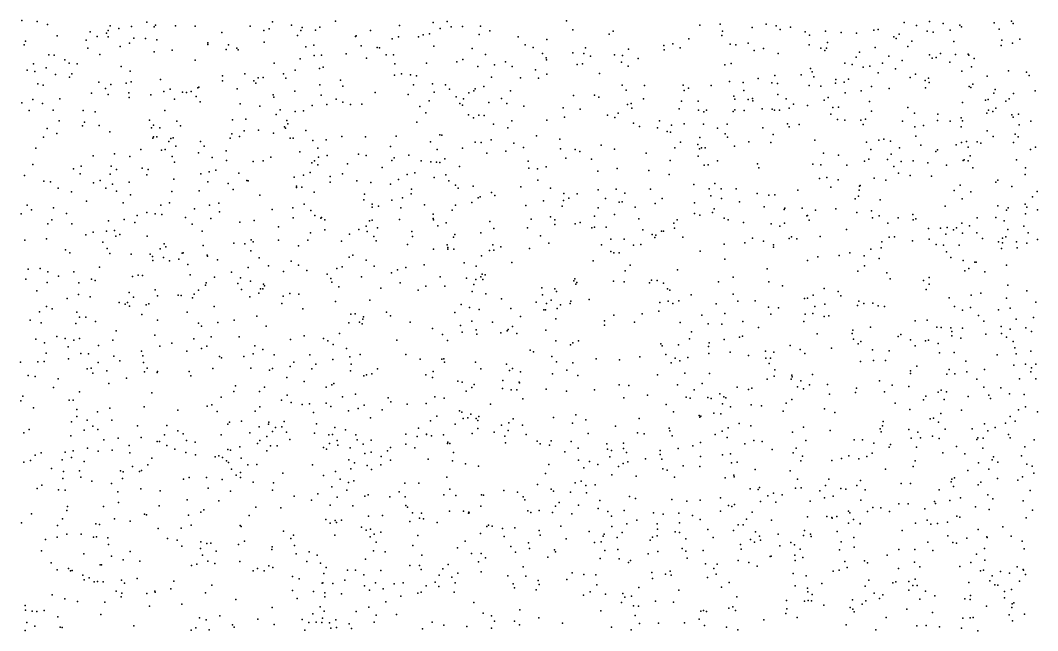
# Model space of a CAD drawing. Extents: x 0 to 9999, y 0 to 6000.
# Drawn here: x 0 to 4999, y 0 to 3000 of the extents above; entities that cross this region are included whole.
import ezdxf

# ---------------------------------------------------------------- set-up
doc = ezdxf.new("R2010")
doc.units = 0
doc.layers.get('0').update_dxf_attribs({"linetype": 'CONTINUOUS'})

msp = doc.modelspace()

# ---------------------------------------------------------------- linework, layer by layer
for p in [(7.2, 2999.9), (82.1, 2993.9), (132.7, 2979), (431.5, 2950.4), (441.8, 2973.4), (483.4, 2959.6), (545.4, 2969), (621, 2990.3), (658.1, 2967.2), (664.5, 2976.8), (763, 2973.7), (859.7, 2971), (1129.1, 2972.1), (1196.9, 2949.7), (1221.9, 2957.6), (1239.2, 2993), (1332, 2976.2), (1378, 2950.2), (1384.4, 2965.5), (1451, 2952), (1472.1, 2966), (1548.9, 2995.8), (1721.1, 2949.5), (1863.8, 2975), (2028.3, 2989.2), (2063.4, 2959.5), (2097.4, 2994.6), (2116.6, 2967.3), (2172.9, 2969.9), (2260.6, 2970.5), (2683.6, 2997.7), (2714.9, 2953.5), (3338.9, 2976.9), (3439.4, 2981.3), (3596.2, 2964.3), (3664.7, 2981.4), (3714.6, 2973.2), (3733.1, 2955.7), (3783.7, 2966.6), (4193.3, 2951.5), (4215.7, 2955.7), (4343, 2989.1), (4403.8, 2975), (4467.8, 2993.9), (4535, 2985.2), (4568.9, 2951.2), (4616.3, 2975.5), (4624, 2967.7), (4784.6, 2988.1), (4809.6, 2956.5), (4869.7, 2996.5), (4878, 2985.1), (181.3, 2924.2), (323.4, 2902.4), (342.6, 2942.9), (377.1, 2920.1), (422.6, 2937.4), (430.9, 2919.5), (557.6, 2911.5), (614.5, 2910), (670.9, 2903.6), (990.9, 2940), (1362, 2925.9), (1646.8, 2920.1), (1649.4, 2924.4), (1827.3, 2908.5), (1857.4, 2918.8), (1956.6, 2919.5), (1979, 2927.9), (2010.3, 2934.2), (2254.2, 2930.3), (2307.3, 2948.9), (2445.5, 2918.1), (2586.3, 2905.2), (2893.5, 2932.6), (2912.7, 2947.4), (3285.1, 2909.6), (3447.7, 2925.4), (3449.6, 2947), (3857.3, 2943.6), (3877.8, 2926.9), (3955.8, 2947.5), (4033.9, 2940.8), (4109.4, 2937), (4291.8, 2918.8), (4303.3, 2910.9), (4318.1, 2931.5), (4455.7, 2947.4), (4485.7, 2941.5), (4822.4, 2901.7), (4910.7, 2907.7), (19.4, 2879.4), (25.8, 2896.8), (332.3, 2863.9), (489.7, 2872.1), (537.1, 2888.4), (746.4, 2853.2), (920.5, 2888.9), (921.7, 2881.4), (1011.3, 2857.4), (1022.8, 2879.8), (1064.4, 2863.6), (1070.8, 2855.6), (1198.8, 2892.4), (1402.3, 2870.3), (1441.4, 2877.3), (1674.3, 2874.6), (1753.7, 2866.6), (1764.6, 2864.1), (2031.4, 2873.2), (2220.2, 2861.7), (2480.7, 2879.9), (2519.7, 2866.3), (2777.6, 2865.3), (2988.8, 2857.7), (3161.6, 2877), (3162.9, 2854.3), (3206.4, 2884.9), (3242.3, 2865.1), (3487.4, 2883.6), (3515.5, 2878.8), (3575.7, 2887.5), (3605.8, 2851.2), (3652.5, 2861.9), (3875.8, 2879), (3933.4, 2863), (3953.9, 2851.8), (3961.6, 2862.8), (3966.7, 2890.9), (4199.7, 2866.6), (4360.9, 2871), (4381.4, 2897.8), (4587.5, 2895.2), (4820.4, 2876.5), (4876.1, 2888.3), (140.3, 2829.8), (165.9, 2828.3), (219, 2805), (390.5, 2832.4), (658.1, 2845.6), (859, 2804.4), (1374.2, 2811.3), (1444.6, 2827.6), (1479.8, 2828), (1601.4, 2835.9), (1700.6, 2814.3), (1797.8, 2830.6), (1834.3, 2830.6), (2174.1, 2807.6), (2286.1, 2832.3), (2565.2, 2837.5), (2583.1, 2815.7), (2585, 2806.5), (2714.3, 2840.6), (2769.3, 2836.9), (2801.3, 2823.9), (2919.7, 2830.8), (2958.8, 2827.4), (3036.2, 2812.9), (3723.5, 2836.3), (4106.9, 2818.7), (4122.9, 2843.5), (4267.5, 2823.3), (4333.4, 2802.8), (4467.2, 2831.1), (4481.2, 2814.8), (4500.4, 2817.8), (4521.6, 2836.6), (4595.8, 2831.7), (4657.2, 2833.2), (4660.4, 2829.1), (4686.7, 2812.6), (34.1, 2755.6), (64.2, 2786.7), (127.5, 2767.1), (239.5, 2788.8), (279.2, 2786.8), (494.9, 2773.7), (540.3, 2749.4), (1247.5, 2789.5), (1349.9, 2754.5), (1470.8, 2762.9), (1488.7, 2769.9), (1840.7, 2786), (1995, 2789.5), (2145.3, 2795.3), (2248.4, 2773.5), (2329.7, 2781.4), (2384.7, 2795.9), (2416.1, 2773), (2530.6, 2756.2), (2736, 2783.3), (2762.9, 2786.7), (2953.6, 2794.6), (2986.3, 2774.9), (3461.8, 2781.8), (3492.5, 2788.5), (3882.2, 2763.9), (4051.2, 2789.4), (4087.7, 2782.2), (4141.4, 2770.4), (4174.1, 2774.3), (4236.8, 2790), (4300.1, 2761.9), (4567.6, 2794.6), (4673.9, 2771.8), (4855.6, 2751.1), (71.8, 2748.3), (172.3, 2733.8), (241.4, 2721), (252.3, 2736.7), (689.4, 2709.3), (992.7, 2702.5), (993.4, 2727.3), (1102.8, 2737.6), (1147, 2702.8), (1168.7, 2717.3), (1193.1, 2719.4), (1293.5, 2736.4), (1304.4, 2716), (1572.6, 2706.1), (1838.2, 2731.2), (1872.7, 2736.3), (1917.5, 2732.7), (1946.3, 2727.4), (2315.6, 2721.4), (2457, 2717.7), (2546.6, 2715.9), (2586.3, 2736), (2845.5, 2738.1), (3625.6, 2714.1), (3706.9, 2729.6), (3836.8, 2732.6), (3890.5, 2746.1), (3898.9, 2722.4), (4007, 2708.4), (4069.7, 2710.5), (4215, 2742.4), (4373.1, 2718.6), (4398, 2735), (4445.4, 2705), (4463.3, 2715.2), (4625.9, 2749.3), (4751.3, 2725.7), (4943.9, 2745.4), (4958, 2728.3), (85.9, 2687.9), (112.8, 2680.5), (385.4, 2695.5), (418.7, 2665.1), (444.3, 2685.1), (519.2, 2691), (544.8, 2696.9), (705.4, 2650.2), (736.8, 2661.5), (839.8, 2649.7), (871.8, 2669), (876.3, 2670.8), (1065.1, 2663.3), (1156.6, 2691.4), (1348.6, 2652.5), (1472.1, 2683.5), (1584.1, 2675.6), (1931.6, 2682.8), (2025.7, 2687.4), (2089.7, 2682.5), (2109.5, 2662.1), (2228.5, 2653.1), (2234.3, 2663.3), (2277.8, 2674.3), (2409, 2653.7), (2956.8, 2680.6), (2977.3, 2656.8), (3066.9, 2679.2), (3256.3, 2681.4), (3262.7, 2655.8), (3282.6, 2666.9), (3393.9, 2679.8), (3484.2, 2699.4), (3552, 2694.3), (3554.5, 2655), (3692.1, 2693.5), (3720.3, 2689.4), (3876.5, 2679.7), (3934.1, 2676.4), (4005.1, 2691.9), (4048.6, 2695.8), (4131.8, 2652.8), (4182.4, 2674.3), (4269.4, 2665.4), (4447.3, 2668.9), (4465.9, 2694.6), (4663, 2674.5), (4671.3, 2670.1), (4680.9, 2686.5), (4790.3, 2659.4), (4986.2, 2653.3), (60.9, 2611.3), (194.7, 2613.7), (350.2, 2641.9), (432.1, 2635.9), (533.9, 2643.6), (534.5, 2620.2), (640.8, 2634.2), (757.9, 2613.3), (796.3, 2647.2), (816.8, 2644.6), (863.5, 2626.2), (883.3, 2599.7), (1243, 2633.9), (1244.9, 2623.1), (1478.5, 2632.7), (1552.1, 2612), (1743.4, 2645.2), (1905.3, 2635.2), (2009, 2603.7), (2032.7, 2646.4), (2142.1, 2623.7), (2178, 2614.1), (2203.6, 2643.7), (2364.8, 2616.3), (2717.5, 2629.7), (2821.1, 2631.5), (2842.3, 2622.9), (3061.8, 2614.9), (3248, 2601.9), (3329.9, 2602.3), (3506.5, 2627.7), (3510.4, 2611.8), (3576.9, 2611.2), (3597.4, 2616.2), (3600, 2603.8), (3722.2, 2635.6), (3763.8, 2614.7), (3949.4, 2608.2), (3969.9, 2621.5), (4053.7, 2643.4), (4172.1, 2601.2), (4742.3, 2606.8), (4756.4, 2610.3), (4783.3, 2642.2), (4842.2, 2603), (4859.4, 2613.5), (4880.6, 2640.8), (6.5, 2594.8), (43, 2556.1), (108.3, 2591), (160.8, 2557.8), (309.2, 2557.1), (368.1, 2550), (709.2, 2556.3), (1080.4, 2589.5), (1177, 2578.5), (1277.5, 2560.3), (1351.1, 2552), (1391.4, 2555.4), (1433.7, 2581.2), (1506.6, 2585.8), (1585.4, 2598), (1623.1, 2586.6), (1678.8, 2588.5), (1962.3, 2576.3), (2160, 2591.8), (2172.2, 2583.7), (2302.1, 2595.8), (2389.8, 2591.2), (2473.6, 2577.5), (2667.5, 2569.2), (2750.7, 2563.4), (2983.7, 2586.2), (3002.2, 2592), (3004.8, 2568.4), (3237.8, 2565), (3333.1, 2559.1), (3359.3, 2550.4), (3370.9, 2558.5), (3502.1, 2552.5), (3510.4, 2559.7), (3557.1, 2557.2), (3645.4, 2564.8), (3694.1, 2563.8), (3705.6, 2558), (3730.5, 2559.1), (3777.2, 2568), (3799, 2587.6), (3868.1, 2581), (3992.9, 2572), (4021.1, 2572.9), (4182.3, 2553.8), (4360.3, 2570.9), (4629.1, 2595.3), (4757, 2559), (4778.2, 2551.2), (4793.5, 2567.5), (190.8, 2506.4), (634.3, 2509), (769.4, 2504.7), (1043.3, 2510.4), (1108.6, 2514.1), (1257.7, 2536.6), (1310.2, 2507.2), (1948.8, 2500), (1993, 2545.8), (2201.6, 2535), (2226.6, 2521.4), (2252.2, 2533.2), (2278.4, 2532.9), (2415.4, 2505.8), (2587.5, 2509.1), (2674.6, 2523.3), (2885.1, 2534), (2921.6, 2522.5), (2938.2, 2543.4), (3141.1, 2506.2), (3982, 2539.2), (4015.3, 2512.3), (4051.2, 2509.7), (4129.9, 2509.8), (4152.9, 2514.3), (4335.3, 2504), (4394.2, 2543.3), (4506.8, 2506.9), (4508.7, 2538.8), (4569.5, 2503.9), (4622.6, 2520.4), (4630.3, 2506.4), (4749.4, 2543.8), (4871.6, 2535.9), (4878, 2523.4), (4904.2, 2538.8), (4965.7, 2504.9), (131.3, 2469.1), (304.8, 2482), (315, 2499.2), (387.3, 2482.6), (439.8, 2451.6), (644.6, 2471.9), (654.8, 2485.5), (685.5, 2471.5), (786.7, 2481.2), (1100.2, 2457.2), (1170.6, 2460.6), (1298.6, 2475.8), (1302.5, 2469.9), (1314.6, 2491.9), (1403.6, 2458.6), (2325.8, 2490.4), (2394.9, 2471.5), (3013.1, 2495.3), (3042.6, 2477.9), (3131.5, 2471.1), (3177.6, 2453.3), (3200, 2484.6), (3261.4, 2491.5), (3356.8, 2488.8), (3425.3, 2469.6), (3473.9, 2489.5), (3648.6, 2471.8), (3769.6, 2490.7), (3777.9, 2477), (3827.8, 2487.5), (4142, 2488.2), (4395.5, 2476), (4438.3, 2483.3), (4623.3, 2477), (4751.3, 2456.2), (4908.1, 2487), (113.4, 2425.4), (178.7, 2443.6), (651, 2420.7), (654.8, 2426.9), (671.5, 2428.1), (730.3, 2403.8), (739.3, 2419.2), (751.4, 2422.8), (885.8, 2404.4), (1030.5, 2421.6), (1038.8, 2442.1), (1077.2, 2429.2), (1244.2, 2446.1), (1325.5, 2420.1), (1340.9, 2421.2), (1437.5, 2409.3), (1503.4, 2411.9), (1579.6, 2429.5), (1695.4, 2428.1), (1846.4, 2430), (2015.4, 2403.1), (2060.8, 2437.2), (2070.4, 2435.1), (2235.5, 2400.9), (2265, 2399.9), (2313.6, 2412.4), (2537, 2431.5), (2650.9, 2416), (3194.9, 2449.5), (3243.5, 2401), (3339.5, 2424.7), (3463, 2441.5), (3474.5, 2426.2), (3580.1, 2402), (3699.8, 2438.7), (3903.9, 2411.2), (4157.4, 2400.5), (4218.8, 2410.8), (4242.5, 2416.1), (4275.8, 2405.4), (4400.6, 2430.5), (4648.9, 2404.2), (4701.4, 2403.4), (4780.7, 2428.5), (4888.2, 2440.7), (4903.6, 2427.8), (76.9, 2371.1), (591.5, 2364.4), (693.8, 2361.2), (711.1, 2364.9), (764.2, 2381.2), (903.8, 2381.6), (1011.3, 2358.4), (1373.5, 2353.9), (1461.8, 2372.2), (1818.3, 2379.8), (2048, 2365.2), (2172.8, 2370.9), (2385.3, 2356.7), (2425, 2397), (2471.7, 2374.3), (2654.7, 2368.5), (2727, 2364.3), (2748.8, 2354.6), (2853.8, 2385.6), (2919.7, 2366.8), (3216.6, 2373.9), (3329.3, 2389.7), (3336.9, 2368.1), (3347.8, 2374), (3365.7, 2373.6), (3509.7, 2381), (3687.6, 2399.2), (4178.5, 2364.8), (4319.3, 2373.9), (4424.2, 2386.6), (4497.8, 2355.5), (4506.8, 2362.7), (4598.3, 2388.1), (4625.2, 2399.4), (4657.8, 2376.2), (4719.3, 2396.1), (4880.5, 2398.9), (4963.1, 2364.7), (4988.1, 2376.9), (357.9, 2333.3), (462.8, 2344.4), (538.3, 2330.7), (745.7, 2330.4), (757.2, 2303.3), (875, 2348.8), (942.8, 2326.3), (1013.2, 2311.7), (1143.7, 2306.3), (1193, 2309), (1231.4, 2328.1), (1433, 2300), (1445.2, 2308.9), (1465.6, 2327.4), (1507.2, 2335.3), (1662.1, 2342.9), (1698.6, 2336), (1825.9, 2311), (1837.5, 2323.8), (1908.5, 2337.9), (1969.3, 2310), (2016.7, 2303.8), (2045.5, 2302.8), (2060.8, 2301.8), (2085.1, 2319.7), (2291.9, 2346.4), (2495.4, 2307.7), (2679.7, 2323), (2806.4, 2317.1), (3074.5, 2346.8), (3192.9, 2311.6), (3329.9, 2333.1), (3425.2, 2308.8), (3946.8, 2347.2), (4020.4, 2336.9), (4147.8, 2308.4), (4168.9, 2316.9), (4261.7, 2315.2), (4279.6, 2342.5), (4328.9, 2306.9), (4387.8, 2309.2), (4632.2, 2311.5), (4638.6, 2314.9), (4657.8, 2310), (4667.4, 2333.7), (4895.3, 2315), (61.5, 2291.7), (260.6, 2269.4), (299, 2282.6), (445.5, 2282.4), (471.8, 2266.2), (599.1, 2272.8), (627.9, 2267.5), (928.1, 2254.7), (961.3, 2263.6), (1423.4, 2251.9), (1462.4, 2289.4), (1607.7, 2294.6), (1777.3, 2276.7), (1938.6, 2251.2), (2157.5, 2281.7), (2497.9, 2273), (2540.8, 2269.3), (2584.3, 2279.3), (2837.1, 2259.3), (2933.1, 2271.3), (3088, 2262), (3360.6, 2288.3), (3379.2, 2289.1), (3622.3, 2294.6), (3628.7, 2274.6), (3894.3, 2293.8), (3934, 2289.8), (4060.7, 2287.3), (4292.4, 2281.4), (4458.8, 2299.3), (4550.9, 2287.9), (4680.9, 2274.2), (4938.8, 2274.5), (21.2, 2238), (115.9, 2209.1), (147.9, 2206.2), (294.5, 2244.9), (359.8, 2201.7), (391.8, 2213), (441.7, 2244.6), (534.5, 2203.8), (622.2, 2240.6), (754.6, 2219.1), (887.1, 2245.6), (921, 2206.4), (1074, 2248.9), (1112.4, 2212.9), (1120.1, 2211.3), (1346, 2229.5), (1392, 2239.5), (1522.6, 2233), (1522.6, 2204), (1582.8, 2246), (1653.8, 2211.9), (1721.6, 2203.1), (1858.6, 2217.4), (1901.5, 2242.7), (2033.3, 2227.6), (2090.9, 2241.1), (2106.2, 2210.8), (2543.3, 2213.8), (3187.8, 2242), (3927, 2222.2), (3963.4, 2227.9), (4019.1, 2216.6), (4195.1, 2224.2), (4252.1, 2214.3), (4315.4, 2248.1), (4372.4, 2237), (4477.3, 2233.9), (4794.1, 2205.3), (4803.1, 2214.5), (4936.8, 2241.7), (185.7, 2175), (251.6, 2157.1), (419.9, 2174.5), (452.6, 2195.2), (472.4, 2159.7), (745, 2158.3), (879.4, 2162.7), (1021.5, 2198), (1045.2, 2169), (1357.5, 2184.4), (1357.5, 2177.7), (1382.4, 2180.7), (1443.9, 2154.6), (1819.5, 2194.5), (1921.3, 2170.4), (2138.9, 2190.2), (2151, 2175), (2225.9, 2185.1), (2314.9, 2153.7), (2458.9, 2182.1), (2604.8, 2174.3), (2839.6, 2166.8), (2927.3, 2169.7), (2969.6, 2150), (3096.3, 2169.9), (3308.8, 2193), (3384.3, 2171.8), (3413.1, 2198.8), (3444.4, 2171.9), (3517.4, 2171.9), (3820.7, 2165.6), (3982.6, 2179.7), (4122.2, 2165.8), (4122.8, 2185.6), (4126.6, 2188.8), (4588.7, 2164.1), (4617.5, 2190.3), (4670, 2157.3), (4872.8, 2183.9), (4997, 2158.4), (324.6, 2111.3), (505, 2102.2), (542.1, 2142.6), (732.9, 2103.7), (974.8, 2101.9), (1176.4, 2141.2), (1688.3, 2117.2), (1690.9, 2145.1), (1825.3, 2115.4), (1878.4, 2127.1), (1920.6, 2146.4), (2218.2, 2104.3), (2250.2, 2127.7), (2259.2, 2132.2), (2331.5, 2138.7), (2570.9, 2112.6), (2669.4, 2114), (2670.1, 2148.6), (2694.4, 2125.9), (2736.6, 2146.4), (2875.5, 2125), (2942.7, 2107), (2956.8, 2107.3), (3153.9, 2123.9), (3311.9, 2103.4), (3393.2, 2137.4), (3445.1, 2124), (3533.4, 2107.8), (3621.1, 2149.3), (3678, 2141.4), (3708.1, 2141.6), (4102.3, 2123.3), (4118.3, 2135.6), (4224.5, 2117.4), (4628.4, 2122.2), (4973.3, 2132.2), (33.4, 2091.4), (54.5, 2067.9), (162.6, 2077.9), (226, 2050.2), (620.9, 2056.2), (690, 2092.2), (855.1, 2074), (929.3, 2090.7), (978, 2058.4), (1237.8, 2069.5), (1338.9, 2078.1), (1394.6, 2096), (1427.2, 2065.1), (1728.7, 2097), (1729.3, 2082), (1760, 2086.3), (1870.1, 2078), (1985.3, 2093.9), (2121.6, 2066.7), (2137.6, 2091.2), (2483.2, 2089.5), (2483.8, 2090.5), (2662.4, 2086.3), (2839.6, 2078.8), (3020.8, 2081), (3119.3, 2099.4), (3312.6, 2050.1), (3400.9, 2054.8), (3408.6, 2073.9), (3654.3, 2083.5), (3753.5, 2069.8), (3756.1, 2077.1), (3842.5, 2076.3), (3906.5, 2067), (4007.6, 2073.7), (4110.6, 2056.1), (4182.9, 2063), (4543.9, 2087.2), (4803.7, 2088.4), (4845.3, 2066.6), (4853.6, 2078.5), (4938.1, 2096.6), (4945.1, 2082.4), (4998.9, 2068.9), (3.3, 2048.7), (135.8, 2000.4), (154.3, 2019.1), (252.9, 1999.7), (433.3, 2014.7), (509.5, 2021.8), (563.3, 2007), (574.8, 2041.2), (662.5, 2049.1), (695.1, 2045.6), (810.9, 2030.9), (936.4, 2025.7), (1077.8, 2007.4), (1148.8, 2016.3), (1340.8, 2028.9), (1447.1, 2041.3), (1477.1, 2027.1), (1479.1, 2030.6), (1496.3, 2019.7), (1715.2, 2013.8), (1729.3, 2018.1), (1863.7, 2021.3), (2028.8, 2047.2), (2028.8, 2025.3), (2029.4, 2019.6), (2092.1, 2005.4), (2307.2, 2010.6), (2510.7, 2022.1), (2605.4, 2034.2), (2627.2, 2019.3), (2727, 1999.8), (2751.3, 2006.7), (2821.1, 2037.5), (2919.6, 2046.4), (3038.7, 2023.6), (3211.5, 2003.8), (3226.8, 2019.9), (3338.8, 2042), (3457.8, 2027.3), (3478.3, 2019.1), (3553.2, 2007), (3755.4, 2003.6), (3864.9, 2039.6), (3868.1, 2040.7), (3875.7, 2017.3), (4188.1, 2030), (4220.7, 2039.9), (4262.3, 2003.4), (4314.1, 2029.7), (4385.2, 2045.4), (4387.7, 2019.6), (4400.5, 2024.2), (4627.1, 2002.8), (4702, 2028.9), (4792.8, 2031), (4835.1, 2014.5), (4938.7, 2048.9), (358.5, 1959.3), (423.7, 1963.5), (462.8, 1966.3), (843.6, 1997.8), (893.5, 1963.5), (1268.5, 1984.9), (1425.9, 1955.3), (1495.7, 1970.7), (1662.7, 1971.2), (1699.2, 1988), (1704.3, 1961.3), (1754.9, 1979.7), (1923.2, 1961.3), (2051.2, 1989.8), (2262.4, 1956.2), (2326.4, 1976.7), (2492.1, 1979.8), (2626.5, 1996.1), (2808.3, 1979.5), (2821.1, 1983.2), (2878.7, 1982.7), (3059.1, 1969.9), (3150.7, 1963.1), (3160.9, 1963.4), (3214.7, 1978.9), (3690.2, 1999.1), (3731.7, 1988.6), (4059.4, 1972.2), (4463.2, 1977.3), (4521.5, 1978.6), (4547.7, 1949.6), (4553.5, 1982.5), (4585.5, 1969.8), (4599.5, 1980.3), (4630.3, 1953.2), (4664.2, 1989.7), (4700.7, 1955.1), (4853, 1971.1), (4931.1, 1988.3), (4952.8, 1955), (22.5, 1919.8), (129.3, 1925.8), (322, 1946.5), (405.8, 1909.5), (468.5, 1939.2), (488.4, 1947.5), (623.4, 1939), (706, 1902.1), (1049, 1904.2), (1103.4, 1901.1), (1134.1, 1920.7), (1143.7, 1911.4), (1269.1, 1919.4), (1412.5, 1919.3), (1578.9, 1914.5), (1617.3, 1948.4), (1737.6, 1937.8), (1748.5, 1916), (1927.7, 1937.5), (2128, 1934.7), (2135, 1946.8), (2556.1, 1940.2), (2597.7, 1904.2), (2901.1, 1924.6), (2967.6, 1925), (3104.6, 1947.1), (3118, 1933.2), (3123.1, 1943.7), (3255, 1933.8), (3458.5, 1900.5), (3559.6, 1905.8), (3597.3, 1929.1), (3652.4, 1914.6), (3777.8, 1927.9), (3788.7, 1935.5), (3814.9, 1926.2), (3930.8, 1936.7), (4232.8, 1910.8), (4268.7, 1933.9), (4294.9, 1936.6), (4384.5, 1915.6), (4465.1, 1924.1), (4727.5, 1927.9), (4806.3, 1911.1), (4825.5, 1907.1), (4826.1, 1930.1), (4842.7, 1935.5), (4895.2, 1911.2), (4945.1, 1904.2), (4997.6, 1923.1), (221.5, 1871.8), (243.3, 1857.5), (426.9, 1878.9), (439.1, 1853.7), (544, 1850.6), (638.1, 1851.3), (686.8, 1877.7), (714.9, 1886.8), (795.5, 1855.9), (799.4, 1857.8), (898.6, 1893.7), (1132.2, 1867.5), (1367, 1891.1), (1902.7, 1898.6), (2030.7, 1875.4), (2097.3, 1896.4), (2099.8, 1875.9), (2101.1, 1883.9), (2130.5, 1875.2), (2305.2, 1868.5), (2322.5, 1896.2), (2326.4, 1869.8), (2361.6, 1886.3), (2501.1, 1878), (2856.3, 1896.3), (2901.7, 1864.6), (2917.1, 1857.8), (2943.3, 1858), (3013.7, 1895.5), (3048.3, 1897.5), (3340.1, 1865.4), (3700.4, 1885.9), (3701, 1896.4), (4076.7, 1857.6), (4179.1, 1875.7), (4230.3, 1882.6), (4500.3, 1898.4), (4535.5, 1894.8), (4551.5, 1862.3), (4613.6, 1894.2), (4821.6, 1878.5), (4898.4, 1882.2), (649.6, 1839.5), (650.3, 1819.8), (702.7, 1833.9), (732.8, 1817.1), (779.5, 1826.2), (823.1, 1800.2), (918.4, 1845.4), (920.3, 1840.4), (969, 1823), (1173.8, 1831.9), (1331.2, 1816.2), (1615.3, 1835.4), (1633.3, 1845.2), (1699.2, 1820.8), (2180.4, 1808.2), (2266.2, 1842.4), (2415.3, 1809), (2814, 1818.3), (3461.7, 1826.2), (3867.4, 1819.9), (3918.6, 1837.3), (4023.6, 1843.8), (4146.4, 1843), (4220, 1828.9), (4572.7, 1833.6), (4633.5, 1820.3), (4689.8, 1811.3), (4696.2, 1811.6), (39.1, 1776.3), (97.3, 1780.4), (134.4, 1764.5), (263.1, 1763.5), (389.2, 1787.1), (1038.1, 1761.7), (1119.4, 1784.5), (1218.6, 1792.9), (1292.8, 1766.2), (1367, 1797), (1408, 1769.6), (1507.2, 1752.7), (1555.2, 1780.2), (1581.4, 1789.1), (1738.2, 1791.7), (1823.3, 1759.7), (1854.1, 1774), (1893.7, 1785.7), (1984, 1797.7), (2240.6, 1791.4), (2270, 1752.7), (2972.1, 1768.3), (2997, 1795.8), (3229.3, 1773.5), (3670.3, 1777.9), (4115.7, 1767), (4147.7, 1793.8), (4257.8, 1758.4), (4640.5, 1769.5), (4660.3, 1779.8), (4739, 1763.6), (4846.6, 1796.6), (27.6, 1727.4), (131.9, 1711.5), (186.9, 1742.8), (288, 1710.4), (350.1, 1728.5), (367.4, 1721.7), (551.1, 1741.6), (578.6, 1747.8), (600.3, 1746.5), (833.9, 1748.5), (912.6, 1710), (953.6, 1736.9), (1069.4, 1706), (1081.6, 1734.7), (1130.2, 1717.5), (1194.2, 1702.8), (1525.7, 1730.6), (1530.2, 1713.2), (1676.8, 1739.2), (1866.2, 1710.3), (2063.3, 1739.4), (2192, 1731.9), (2228.4, 1701.5), (2237.4, 1726.5), (2262.3, 1739.9), (2273.2, 1726.5), (2283.5, 1749.2), (2719.9, 1719.2), (2725, 1730), (2730.2, 1703.8), (2735.3, 1711.9), (2914.5, 1717.2), (2966.3, 1714.1), (3091.1, 1709), (3102, 1722.6), (3129.5, 1721.5), (3160.9, 1707.8), (3430.9, 1714.4), (3502.6, 1737.2), (3677.3, 1714.8), (4273.8, 1729.8), (4437.6, 1720.7), (4465.8, 1735.6), (4466.4, 1703.6), (81.3, 1669.9), (286.1, 1652.1), (534.4, 1662.9), (661.8, 1674.7), (853.8, 1654.3), (876.2, 1674), (909.4, 1697.9), (1086.1, 1676.3), (1171.2, 1658.2), (1180.8, 1679.7), (1191.7, 1680.2), (1199.4, 1695.3), (1324.8, 1657.7), (1368.9, 1654.1), (1565.4, 1689.7), (1770.8, 1683.4), (1954.5, 1673.8), (1992.9, 1693), (2085.7, 1692.8), (2220.1, 1667.3), (2286.7, 1655.1), (2562.5, 1686), (2565, 1650.3), (2626.5, 1680.3), (2634.2, 1667.2), (3179.4, 1680.8), (3192.2, 1674.2), (3296.5, 1650.6), (3502.6, 1654.3), (3744.5, 1695), (3949.3, 1681.5), (4019.1, 1667.2), (4450.4, 1677.2), (4720.5, 1658.9), (4851.7, 1699.1), (4945.7, 1670.9), (229.8, 1633.4), (343.1, 1640.6), (485.8, 1613.5), (514.6, 1605.3), (526.7, 1613.2), (556.2, 1639.7), (618.9, 1600.9), (631.7, 1607.1), (673.3, 1645.8), (776.3, 1649), (789.8, 1647.9), (845.4, 1636.1), (1127.7, 1641.4), (1285.1, 1608.1), (1292.1, 1644.4), (1549.4, 1618.2), (1717.1, 1624.1), (2166.3, 1603), (2364.7, 1630.8), (2534.3, 1615.3), (2586.2, 1608.1), (2608.6, 1625.1), (2654, 1601.5), (2701.4, 1608.7), (2705.2, 1619.2), (2795.4, 1627.8), (3141.7, 1612.8), (3183.3, 1618.9), (3206.3, 1608.5), (3236.4, 1621.5), (3419.4, 1605.9), (3525.6, 1619.9), (3611.4, 1621.8), (3852.7, 1633.4), (3867.4, 1635.1), (3895.5, 1649), (3952.5, 1605.2), (4031.9, 1646.1), (4120.2, 1620), (4145.1, 1607.7), (4189.3, 1610.3), (4564.3, 1635.6), (4672.5, 1649), (4845.3, 1634.4), (4990.5, 1615.1), (94.1, 1567.2), (128, 1593.1), (156.2, 1582.8), (277.8, 1565.6), (535.7, 1594.6), (596.5, 1554), (820.5, 1565.3), (953, 1593.4), (1388.8, 1582.1), (1623.6, 1556.3), (1646, 1556.7), (1799, 1564.8), (2135, 1563.7), (2206.7, 1588.4), (2255.3, 1579.4), (2409.5, 1584.4), (2572.7, 1577.1), (2580.4, 1576.6), (2638, 1583.2), (2916.4, 1550.7), (3055.9, 1557.8), (3137.2, 1569.8), (3348.4, 1551.2), (3462.3, 1558.5), (3676.7, 1590.2), (3688.2, 1556.2), (3725.9, 1587.1), (3856.5, 1555.9), (3894.9, 1559.7), (3904.5, 1592.8), (4114.4, 1597.6), (4214.9, 1597.3), (4246.9, 1594.2), (4589.9, 1593.2), (4628.9, 1575.2), (4669.3, 1588.1), (4708.9, 1549.7), (4806.9, 1577.5), (4864.5, 1585.8), (48, 1527), (103.1, 1512.7), (272.7, 1509.6), (289.9, 1540.6), (321.3, 1540.6), (368.7, 1520.3), (674.6, 1526.3), (874.9, 1510.8), (970.2, 1514.5), (1050.9, 1526.3), (1162.2, 1545.2), (1614, 1513.7), (1667.2, 1515.8), (1679.3, 1508.7), (1683.2, 1531.3), (1685.7, 1542.1), (1819.5, 1547.9), (1915.5, 1515.7), (2218.8, 1521.5), (2319.3, 1516.1), (2458.2, 1543.6), (2631.6, 1532.2), (2870.3, 1522.5), (2870.3, 1501.6), (3018.1, 1515.8), (3242.1, 1515.2), (3379.7, 1508.7), (3446.9, 1507.3), (3549.9, 1519.2), (3850.1, 1519), (3950.6, 1544.3), (3973.6, 1547.7), (4397.3, 1523.4), (4456.1, 1525.6), (4734.5, 1521.3), (4893.2, 1530.6), (4978.4, 1540), (470.4, 1473.7), (661.1, 1453.3), (890.2, 1497.2), (1207.7, 1496.5), (1568.6, 1461.1), (2025.5, 1486), (2074.2, 1455.4), (2162.5, 1499.4), (2170.8, 1467.9), (2240.6, 1479.2), (2242.5, 1456.7), (2361.5, 1463.9), (2392.2, 1474.2), (2396.7, 1480), (2419.1, 1494.4), (2440.2, 1461.4), (2582.9, 1476.9), (3297.2, 1468.8), (3628, 1490.4), (3916, 1459.3), (4086.9, 1460.9), (4090.1, 1476.9), (4177.8, 1492.1), (4326.9, 1455.9), (4503.5, 1491.3), (4524, 1489.5), (4572, 1487.8), (4576.5, 1450), (4577.1, 1471.2), (4630.2, 1486.6), (4744.1, 1457.1), (4819, 1495.3), (4821.6, 1460.3), (4864.4, 1482), (4941.2, 1489), (4968.1, 1470.8), (76.8, 1433.2), (118.4, 1414.8), (179.2, 1445.8), (219.5, 1436.3), (262.4, 1428), (290.6, 1436.3), (384, 1401), (453.8, 1428.3), (743.7, 1413.4), (852.5, 1433.9), (936.9, 1443.7), (1075.8, 1443.6), (1152.6, 1400.7), (1327.3, 1430.6), (1394.5, 1449.1), (1489.9, 1436.2), (1510.3, 1425.4), (1536.6, 1407.5), (1850.8, 1428), (2098.5, 1426.2), (2631.6, 1424.5), (2702.6, 1404.8), (2714.1, 1414.4), (2742.3, 1424.6), (3148, 1409.6), (3153.2, 1400.8), (3234.4, 1405.4), (3287.6, 1434.7), (3384.2, 1415.1), (3459.1, 1430.8), (3533.3, 1442.8), (3548, 1448.1), (3783.5, 1402.5), (4093.3, 1432.8), (4117.6, 1409.3), (4129.8, 1421.7), (4313.4, 1446.1), (4374.2, 1430.2), (4396.6, 1400.8), (4448.5, 1425.4), (4463.2, 1428.6), (4509.9, 1411.8), (4621.3, 1438.1), (4845.2, 1442.2), (4877.9, 1421.5), (126.7, 1363.7), (235.5, 1395.4), (297, 1362.1), (335.4, 1361.6), (595.8, 1373.6), (602.2, 1351.7), (684.8, 1398.5), (817.9, 1374.3), (889.6, 1387.8), (915.8, 1398.6), (1144.3, 1360.9), (1191.6, 1382.5), (1246.7, 1356.3), (1422, 1356), (1601.9, 1387.6), (1669.1, 1357.3), (1894.3, 1358), (2504.9, 1378.1), (2522.1, 1371.3), (3171.1, 1357.5), (3381.6, 1397.4), (3382.9, 1362.4), (3487.9, 1369.4), (3578.7, 1352.3), (3661.9, 1373.2), (3702.9, 1368.8), (3832.2, 1381.6), (3855.2, 1362.3), (3985.8, 1388.2), (4187.3, 1381.3), (4269.3, 1375.2), (4516.3, 1366.3), (4589.2, 1367), (4799.8, 1355.5), (4886.8, 1390.1), (4892.6, 1361.4), (4964.9, 1374.7), (0, 1319.4), (86.4, 1322.1), (116.5, 1322.5), (237.4, 1337), (382.1, 1318.4), (460.1, 1348.6), (488.9, 1326.5), (605.4, 1317.9), (979.2, 1346.9), (988.8, 1340.9), (1098.8, 1347.6), (1343.9, 1319.1), (1452.1, 1309.8), (1535.9, 1332.5), (1618.5, 1345.3), (1626.2, 1310.6), (1964.7, 1334.8), (2071, 1334.6), (2081.2, 1336.4), (2085, 1320), (2236.7, 1320.1), (2389, 1310.5), (2611.1, 1348), (2635.4, 1322), (2714.1, 1317.1), (2828.7, 1336.5), (2944.5, 1331.8), (3043.7, 1345.5), (3198.6, 1316.2), (3218.4, 1339.2), (3240.8, 1326.5), (3279.9, 1342.3), (3663.2, 1339), (3679.2, 1313.6), (3686.9, 1340.2), (4128.5, 1323.9), (4191.8, 1328.4), (4252, 1328.7), (4646.2, 1325.2), (4882.3, 1305.8), (4938.7, 1309.5), (4990.5, 1310.4), (39, 1254.1), (328.3, 1287.1), (348.8, 1290.9), (356.5, 1265), (424.9, 1277.5), (609.3, 1271.8), (623.3, 1291), (672.6, 1268.7), (673.9, 1273.9), (828.8, 1273.6), (837.7, 1253.5), (945.9, 1288.8), (1132.8, 1290.3), (1224.9, 1280.5), (1239, 1289.4), (1326, 1298.8), (1432.3, 1287.6), (1621.7, 1277.2), (1688.2, 1253.1), (1701, 1257.7), (1727.3, 1262.5), (1754.2, 1287.8), (1992.2, 1258), (2028.7, 1274), (2262.9, 1287.2), (2403.7, 1278.5), (2419.1, 1289.2), (2456.9, 1271.8), (2614.3, 1261.8), (2686, 1280.4), (2739.1, 1254.5), (3130.7, 1257.6), (3264.5, 1265.1), (3386.7, 1264.1), (3704.8, 1250.4), (3707.4, 1281.5), (3790.5, 1256.3), (3892.9, 1258.7), (4374.2, 1264.8), (4374.8, 1277), (4404.9, 1299.4), (4553.4, 1260.4), (4564.9, 1283.3), (4591.2, 1261.8), (4650.7, 1272.3), (4738.3, 1283.7), (4965.5, 1272.3), (4969.4, 1292.7), (72.3, 1249.5), (186.2, 1237.6), (435.2, 1214.2), (521.6, 1240.8), (1057.2, 1203.3), (1308.7, 1245), (1393.9, 1224.7), (1531.4, 1208.2), (1539.8, 1215.5), (2024.9, 1243.9), (2150.3, 1227.1), (2170.8, 1221.8), (2230.3, 1209.7), (2370.4, 1229.1), (2451.1, 1220.8), (2452.4, 1219.1), (2941.9, 1208.1), (2990.6, 1205.4), (3228.6, 1208.1), (3349.6, 1214.6), (3669.6, 1236.9), (3787.3, 1236.1), (3791.8, 1248.4), (3835.3, 1228.1), (3878.2, 1207.9), (3965.9, 1210.2), (4221.9, 1228.7), (4283.3, 1207.6), (4365.9, 1199.9), (4699.9, 1236.3), (4910.5, 1238.3), (4989.9, 1238.6), (12.1, 1152.5), (162.5, 1194.8), (290.5, 1173.5), (646.4, 1169.3), (1049.5, 1176.2), (1175.6, 1176.2), (1199.9, 1196.2), (1311.9, 1157.2), (1502.6, 1196.2), (1582.6, 1150), (1647.3, 1162.4), (2190.6, 1176.8), (2218.8, 1195.1), (2368.5, 1191.1), (2411.4, 1183.1), (2440.2, 1183.3), (2583.6, 1187.7), (2684, 1176.9), (2821, 1183.6), (3082.1, 1157.4), (3311.8, 1184.4), (3436.6, 1165), (3521.8, 1197.3), (3578.7, 1185.1), (3594.7, 1192.8), (3819.3, 1198.8), (3848.8, 1189.4), (3976.1, 1163.2), (4104.1, 1170.7), (4109.2, 1192), (4245.6, 1173.9), (4449.7, 1152.6), (4510.5, 1172.9), (4525.2, 1181.9), (4551.5, 1173.9), (4657.1, 1150.5), (4735.1, 1197.3), (4758.2, 1157.2), (4818.3, 1193.8), (4861.2, 1164.5), (4932.2, 1161.5), (3.2, 1130.3), (239.3, 1132.3), (259.2, 1133.6), (608.6, 1099.8), (917.7, 1104), (940.7, 1110), (986.8, 1148.4), (1176.9, 1100.2), (1282.5, 1133.4), (1330.5, 1121.7), (1384.9, 1112.3), (1421.4, 1114.3), (1502.6, 1118.5), (1525, 1101.7), (1690.1, 1108.6), (1807.3, 1144.6), (1820.7, 1124.3), (1900.7, 1112.7), (1993.5, 1117), (2037, 1149), (2081.8, 1142.9), (2310.3, 1112.7), (2468.4, 1139), (2965.6, 1144), (3174.2, 1112.3), (3271.5, 1148.1), (3290.7, 1142.8), (3378.4, 1146.7), (3395, 1141), (3450.7, 1114.6), (3457.1, 1149.2), (3466.7, 1144), (3489.7, 1100.8), (3591.5, 1110), (3642.7, 1104.9), (3763, 1118.7), (3791.2, 1137.1), (4298, 1118.7), (4437.5, 1135.3), (4539.9, 1136.7), (4767.1, 1141.7), (4939.3, 1099.9), (65.3, 1095.6), (277.1, 1052.8), (277.7, 1088), (379.5, 1075), (439.6, 1093.7), (773.7, 1084.2), (967, 1077.7), (1154.5, 1078.9), (1441.2, 1071.8), (1613.3, 1081.1), (1660.1, 1092.9), (1777.8, 1086.3), (2046, 1054.9), (2158.6, 1080.5), (2168.8, 1074.6), (2213, 1064.2), (2252.7, 1052.1), (2730.1, 1061.3), (3210.1, 1076), (3335.5, 1057.2), (3344.5, 1053.8), (3407.8, 1069.5), (3441.7, 1066.6), (3747.7, 1079.4), (3951.2, 1090), (4001.7, 1071.9), (4370.3, 1087.4), (4523.3, 1068.3), (4625.1, 1083.5), (4864.4, 1053.6), (4904.7, 1085.1), (4998.8, 1075), (250.8, 1025.9), (328.9, 1034.3), (356.4, 1004.6), (449.2, 1034.4), (575.9, 1006.8), (719.9, 1009.1), (1020.1, 1014.4), (1027.8, 1025.5), (1086, 1029.4), (1174.3, 1002.1), (1219.1, 1015.9), (1220.4, 1024.5), (1285, 1002.7), (1296.6, 1027.7), (1455.3, 1016.1), (1720.9, 1046.3), (2015.2, 1032), (2136.8, 1015.2), (2176.5, 1043.3), (2199.6, 1046.4), (2240.5, 1043.3), (2248.8, 1033.6), (2364.7, 1009.9), (2399.9, 1021.2), (2421.6, 1041.6), (2468.3, 1011), (2620, 1047.8), (2712.8, 1020.4), (2779.4, 1036.4), (2924, 1004.5), (3040.5, 1042.2), (3338.7, 1048.8), (3532, 1018.4), (3589.6, 1006.7), (3847.5, 1000.2), (4235.9, 1006.7), (4239.1, 1028), (4470.8, 1040.6), (4486.8, 1043.9), (4511.8, 1024.7), (4738.3, 1017.2), (4840.1, 1020.4), (4888.7, 1030.7), (17.2, 972), (43.5, 989.4), (248.3, 958.6), (313.6, 985), (380.8, 989.7), (708.4, 962.6), (774.3, 982.9), (800.6, 966.9), (987.4, 963.1), (1128.2, 973.2), (1210.8, 954.8), (1238.3, 978.7), (1254.3, 998.7), (1308.1, 975.6), (1445.7, 970.9), (1515.4, 962.2), (1533.3, 963.8), (1544.9, 999.3), (1597.3, 986.6), (1649.2, 962.7), (1894.3, 965.2), (1950, 954.4), (1955.7, 994.9), (1995.4, 965.9), (1996, 963.8), (2020.4, 958.2), (2079.9, 962.5), (2220, 969), (2248.8, 994), (2327.5, 975.5), (2380, 956.4), (2397.9, 983.6), (2485.6, 964.9), (2789.6, 969.7), (3032.8, 973.3), (3066.1, 968.2), (3188.3, 995.9), (3192.1, 981.9), (3203.7, 957.3), (3413.6, 965.1), (3449.4, 980.2), (3478.9, 997.7), (3795, 975.2), (3980, 983.9), (4224.4, 991.8), (4229.5, 977.8), (4365.9, 989.2), (4410, 976.4), (4482.3, 956.9), (4544.4, 990.8), (4677.5, 992.4), (4754.3, 982.6), (4790.2, 998.7), (4855.4, 963.9), (409.5, 938.5), (479.9, 945.9), (534.3, 910.5), (593.9, 949), (671.9, 929.9), (684.1, 930.7), (719.9, 910.5), (815.9, 934.9), (859.4, 926.2), (1078.3, 903.6), (1164.7, 919.9), (1176.2, 934.2), (1228.7, 909.4), (1261.3, 909.4), (1324.7, 940.5), (1489.2, 900.5), (1518.6, 919.5), (1557, 934.8), (1560.2, 911.3), (1654.9, 937.4), (1685, 917.5), (1724.7, 936.1), (1819.4, 899.8), (1894.9, 917.2), (2099.1, 920.5), (2101, 926.6), (2110.6, 920.6), (2383.9, 923.8), (2539.4, 931.2), (2554.7, 918.6), (2599.5, 912.5), (2609.1, 933.1), (2707, 930.4), (2882.4, 918.3), (2964.3, 921.3), (3304.1, 908.2), (3342.5, 925.5), (3472.5, 949.3), (3559.5, 917.7), (3604.9, 934.8), (3645.9, 930.5), (3859, 935.6), (4097.1, 937.9), (4138, 938), (4193.1, 921.2), (4269.2, 901.8), (4276.3, 914.5), (4377.4, 946.7), (4404.2, 902), (4422.8, 947.8), (4515, 945.2), (4599.4, 904.9), (4699.9, 940.3), (4705.7, 948.4), (4731.3, 946.7), (4863.1, 948.3), (4936.7, 903.1), (4982.1, 937.9), (72.3, 863), (103, 874), (220.1, 878.2), (252.1, 852.1), (259.1, 883.6), (329.5, 896.5), (382, 883.2), (451.1, 888), (537.5, 874.2), (759, 892.2), (812.7, 875.9), (861.4, 864.7), (957.4, 854), (975.3, 859.2), (993.2, 852.1), (1020.1, 891.1), (1032.2, 886.7), (1211.4, 884.8), (1504.5, 892.5), (1621, 898.9), (1693.3, 870.3), (1724, 878.3), (1772.7, 856.5), (1803.4, 883.8), (1937.8, 898.1), (2127.9, 875.1), (2675, 879.9), (2740.3, 897.5), (2885, 892.9), (2897.1, 854.6), (2905.4, 885.5), (2963, 896.1), (2979, 876.4), (3144.1, 865.3), (3144.8, 886.1), (3233.1, 894.8), (3342.5, 856.6), (3450.7, 864.4), (3489.7, 869.8), (3694.5, 891.2), (3797.5, 874.1), (3812.9, 896.7), (3843.6, 857.1), (4071.5, 859.3), (4159.1, 856.4), (4186, 872.4), (4532.2, 874.6), (4641.7, 870), (4729.3, 896.7), (4782.5, 853.9), (4920.1, 860.3), (17.2, 827.9), (50.5, 836.2), (204.7, 839.1), (314.2, 831.4), (551.6, 806.3), (625.8, 815.1), (645.7, 848.6), (1012.4, 834.8), (1023.3, 827.2), (1084.7, 848.5), (1118.6, 815.2), (1162.1, 817), (1436, 815.2), (1614, 840.1), (1642.1, 825.8), (1703.6, 811.5), (1772, 815), (1819.4, 837.6), (2004.3, 842.9), (2124, 834.4), (2186.7, 819.8), (2251.4, 809.2), (2597.6, 816.1), (2743.5, 838.1), (2769.7, 800.2), (2796, 832.2), (2838.2, 816.3), (2939.3, 807.5), (2962.4, 822), (2985.4, 830.1), (3072.5, 844.4), (3151.8, 843), (3257.4, 809.7), (3338.7, 806.4), (3494.8, 824.3), (3523, 829.1), (3835.3, 834.7), (3987, 836.7), (4035.6, 845.8), (4120.7, 844.7), (4387.6, 807.1), (4396.6, 835.5), (4708.9, 825.3), (4774.8, 840.3), (4803.6, 827.8), (4945.7, 817.9), (4972.5, 808.8), (153.5, 797.2), (212.4, 782.5), (289.9, 786.3), (297.5, 754.5), (492.7, 785.9), (505.5, 781.2), (585.5, 782.3), (595.1, 788.1), (829.3, 752.2), (915.1, 753.6), (1038, 793.2), (1060.4, 764.8), (1082.1, 777.1), (1082.1, 752.9), (1289.5, 774.8), (1489.8, 763), (1549.3, 782.1), (1624.2, 795.4), (1726, 793), (2096.5, 754.4), (2580.3, 772), (2906.1, 766), (3025.7, 759.5), (3156.3, 795.6), (3178.7, 788.5), (3215.2, 755.2), (3462.8, 751.1), (3506.3, 764), (3508.3, 756.5), (3610, 792), (3782.8, 785), (4250.6, 793.4), (4590.5, 752.1), (4655.1, 786.6), (4758.8, 793.2), (4924.5, 755.5), (4980.8, 774.4), (105.5, 715), (209.2, 747.8), (350.6, 734.2), (447.3, 722.9), (501.7, 748.8), (802.5, 744.7), (922.8, 700.9), (991.3, 743.6), (1144.2, 729.7), (1244, 726.6), (1530.8, 707.8), (1571.1, 744.2), (1612, 729), (1638.9, 737), (1889.8, 724.6), (1958.9, 724.5), (2541.9, 717.9), (2725.6, 727), (2755, 735.5), (2778.7, 713.4), (2824.8, 716.4), (3631.8, 703.5), (3808.4, 700.3), (3819.3, 744.8), (3837.2, 701.8), (3956.2, 713.7), (3973.5, 744.5), (4111.1, 713.8), (4128.4, 738), (4328.1, 722.9), (4374.1, 722.8), (4573.2, 731.5), (4576.4, 744), (4585.3, 709.1), (4706.3, 716.5), (4719.1, 729.3), (4801.6, 747.8), (4901.5, 740.7), (83.1, 698.2), (188.1, 692.1), (220.7, 690.1), (479.3, 683.1), (591.3, 698), (686.6, 687.9), (1032.9, 685.2), (1238.9, 691.1), (1345.8, 661.6), (1462.3, 672.2), (1556.3, 657.1), (1604.3, 691.1), (1693.3, 661), (1709.9, 668.2), (1815.5, 658.1), (1861.6, 682.8), (1891.7, 657.8), (2080.5, 667.4), (2111.2, 695.6), (2140.6, 664.8), (2266.1, 667.8), (2275.7, 665.5), (2376.2, 688.5), (2442.7, 680.6), (2470.9, 657.2), (2608.5, 695.1), (2620, 685.4), (2703.2, 681.7), (2781.3, 678.2), (2993.7, 659.3), (3439.8, 653.4), (3587, 697.6), (3625.4, 693.7), (3672.7, 662.3), (3701.5, 675.6), (3743.1, 667.8), (3928.7, 687.5), (3951.8, 653), (3993.4, 660.7), (4032.4, 698.5), (4056.7, 695), (4151.4, 691.8), (4514.9, 692.7), (4619.9, 652.4), (4754.9, 668.5), (4962.3, 689.6), (231, 611), (408.2, 610.8), (482.5, 630.1), (681.5, 613), (819.7, 643.2), (975.2, 638.2), (1156.4, 607.7), (1280.5, 604.5), (1431.5, 641.2), (1522.4, 617.7), (1634.4, 613.2), (1894.9, 615), (1902.6, 607.8), (2262.9, 611.4), (2479.2, 642.5), (2629.6, 612.6), (2648.1, 630), (2742.8, 617), (2838.8, 601.4), (2847.2, 640.1), (3022.5, 649.5), (3201.1, 645.4), (3274.7, 637), (3339.9, 642.3), (3479.5, 614.9), (3496.7, 609.7), (3508.9, 620.2), (3636.9, 635), (3711.8, 631.3), (3881.4, 636.9), (4130.3, 641.7), (4189.8, 605.7), (4227.6, 603.7), (4317.2, 624.4), (4362, 623.5), (4491.9, 634.9), (4497.6, 625.2), (4568, 639.9), (4693.5, 608.9), (4778, 648.3), (4927.1, 638.9), (54.3, 575), (207.3, 550.5), (228.4, 590.3), (609.8, 573.6), (620.7, 569.4), (826.1, 567.6), (886.9, 583.3), (901.6, 593.8), (1125, 565.5), (1710.6, 563.2), (1779, 566.9), (1926.9, 579.7), (1962.1, 552.9), (1971.7, 577.3), (2108.6, 587.5), (2177.7, 587.3), (2202.7, 577.1), (2204.6, 583.1), (2205.3, 579.7), (2493.9, 588.6), (2508.6, 580.6), (2550.2, 590.6), (2615.5, 581.4), (2710.2, 575), (2886.2, 586.7), (2904.1, 563.7), (2967.5, 591.2), (3111.5, 580.1), (3158.2, 572.1), (3236.3, 577.4), (3303.5, 565.8), (3441.1, 587.1), (3595.9, 582.6), (3867.3, 559.1), (3962.6, 561.8), (3986.9, 556.8), (3988.9, 552.9), (4011.3, 561.7), (4070.1, 587.8), (4076.5, 580), (4162.9, 585.3), (4271.1, 586.5), (4443.9, 599.7), (4602, 562.9), (4616.7, 557.6), (4760, 595.1), (4943.1, 554.5), (4973.1, 593.2), (5.7, 530.5), (183, 517.1), (370.5, 525.1), (389.7, 521.6), (462.6, 549.7), (540.1, 538), (677, 503.1), (790.3, 504.7), (840.2, 518.1), (1080.2, 516.9), (1085.3, 511.7), (1501.3, 547.3), (1523.1, 529.3), (1546.7, 541.3), (1553.8, 532.6), (1577.5, 543.7), (1676, 508.2), (1914.1, 536.3), (1980.6, 549.5), (2047.8, 531.2), (2291.7, 512.6), (2300, 518.8), (2317.9, 514.3), (2368.5, 502.7), (2430.5, 505.3), (2656.4, 513), (2906.7, 512.8), (2980.3, 525), (3029.5, 542.8), (3128.7, 524.8), (3239.5, 529.5), (3340.6, 547.4), (3527.4, 520.5), (3551.1, 520.9), (3569, 547.9), (3691.3, 543.7), (4068.9, 528.5), (4093.2, 547.3), (4126.5, 527.2), (4126.5, 526.1), (4398.4, 529.2), (4456.7, 543.6), (4474, 523.4), (4506.6, 526.9), (4555.9, 533.9), (4827.9, 511), (180.4, 460.2), (228.4, 474.3), (298.1, 474.7), (358.9, 459.2), (373.7, 461), (430.6, 456.5), (723.7, 452.7), (1293.9, 489.3), (1328.5, 453.7), (1341.9, 469.1), (1545.4, 470), (1699, 494.8), (1718.9, 461.8), (1720.2, 498.6), (1738.1, 474.9), (1771.4, 484.1), (1953.7, 467.4), (2260.9, 478.4), (2376.8, 463.2), (2548.9, 492.3), (2554, 470.3), (2681.4, 452), (2795.3, 486.8), (2864.4, 464.1), (2868.9, 475.2), (2932.3, 457.8), (2956.6, 482), (3107, 460.1), (3129.4, 465.5), (3130.7, 499.6), (3218.3, 485.2), (3239.5, 482.2), (3269.5, 452), (3378.3, 498.1), (3404.6, 458.2), (3503.8, 493.3), (3612.6, 486.1), (3631.8, 464.8), (3724.5, 475.1), (3848.7, 467.2), (3853.8, 491.7), (3882, 474.2), (3886.5, 463.7), (4013.8, 487.2), (4095.7, 457.4), (4333.2, 491.9), (4557.8, 467.1), (4650.6, 455.6), (4706.3, 497.3), (4749.8, 461.3), (4750.4, 457.3), (4868.2, 464.5), (124.1, 448.2), (433.8, 424.1), (769.8, 445.4), (792.8, 415.9), (885.6, 403.7), (886.9, 436), (916.3, 428.7), (936.8, 430.4), (1071.2, 423.7), (1101.3, 440.3), (1237.6, 412.9), (1347, 419.6), (1749, 435.9), (1929.4, 418.7), (2148.3, 406.8), (2186.1, 440.6), (2409.4, 413.2), (2496.4, 432.1), (2501.6, 404.5), (2821.5, 433.9), (2854.2, 436.8), (3094.8, 445.4), (3252.2, 404.8), (3539, 424.4), (3542.1, 400.1), (3587.6, 448.1), (3608.1, 434.4), (3636.9, 445.8), (3731.6, 416.7), (3786, 433.1), (3804.5, 422.2), (3831.4, 400.4), (4033.7, 436.5), (4097, 411.2), (4459.9, 434.6), (4582.7, 433.3), (4599.4, 429.9), (4737.6, 404.8), (4923.2, 440.3), (4932.2, 402.2), (103.6, 393.2), (312.2, 378.4), (447.2, 365.9), (540, 389.5), (895.2, 370.6), (961.8, 390.4), (1236.3, 399.5), (1354.7, 378.6), (1418.7, 387.8), (1457.8, 372.1), (1696.5, 351.4), (1735.5, 392.5), (1793.1, 387.1), (1972.3, 370.5), (2216.1, 379.2), (2264.1, 380), (2286.5, 358.8), (2432.4, 386.8), (2591.8, 360.8), (2625.1, 398.3), (2628.9, 387.7), (2849.1, 355.6), (2872.7, 394.4), (2936.1, 399.5), (2942.5, 353.4), (3085.8, 378), (3133.2, 388.5), (3270.2, 391), (3277.2, 356.6), (3355.3, 395), (3684.9, 365), (3689.3, 366.8), (3805.2, 371), (3844.9, 360), (4026, 398), (4259.6, 372), (4317.2, 399.6), (4395.9, 399.4), (4483.5, 393.9), (4699.2, 376.7), (150.9, 333.4), (236, 306.1), (392.8, 323.1), (398.6, 324), (504.8, 348.3), (586.8, 341.1), (840.8, 320.1), (867.1, 326.9), (922.1, 341.9), (955.4, 330), (1078.9, 340.1), (1164.6, 305.5), (1220.3, 319.6), (1241.4, 310.4), (1407.2, 339.7), (1474.4, 332.3), (1503.2, 310.1), (1913.4, 320.7), (1961.4, 320.4), (1969.7, 300.8), (2075.3, 303.4), (2102.8, 324.6), (2252, 338.7), (2470.8, 314.4), (2988.6, 335.7), (2998.8, 344.8), (3367.4, 328.6), (3408.4, 305.4), (3424.4, 326.8), (3527.4, 344.5), (3579.3, 335), (3620.2, 317.9), (3807.7, 345.1), (4050.9, 340.8), (4063.1, 310.1), (4147.6, 342.9), (4162.3, 333.4), (4314.6, 305.7), (4393.3, 337.3), (4420.2, 313.7), (4616, 314.9), (4670.4, 335.9), (4738.9, 346.3), (4897.6, 313.8), (4927.7, 301.3), (180.4, 299.7), (246.9, 294.9), (255.2, 295.7), (307.7, 273.8), (313.5, 250.1), (338.4, 259.3), (573.3, 256.3), (1144.8, 293.9), (1197.3, 295.1), (1337.4, 267.1), (1370.7, 254.8), (1491.7, 281.2), (1606.9, 297.6), (1647.2, 297.9), (1688.1, 274.6), (1770.7, 296.2), (2057.4, 273.3), (2120.1, 263.2), (2149.6, 282.3), (2264.8, 289.4), (2394.7, 269.2), (2483.6, 268.2), (2685.9, 251.1), (2711.5, 283.9), (2768.4, 276.5), (2827.9, 274.4), (3103.1, 286.3), (3107, 255.8), (3170.3, 277.5), (3192.7, 292.9), (3198.5, 273), (3376.4, 262.1), (3418.6, 278), (3797.5, 281.3), (3861.5, 269.4), (3994.6, 293.4), (4024, 298.1), (4397.1, 253.8), (4718.4, 294.5), (4732.5, 297), (4776, 270.1), (4816.3, 291.8), (4859.8, 282.9), (4929.6, 296.8), (4938.6, 275.9), (363.4, 240), (379.4, 242.5), (406.3, 240.4), (496.5, 248.1), (512.5, 233.3), (739.1, 205.9), (753.8, 243.7), (940.6, 224.1), (1483.3, 233.7), (1487.2, 234.7), (1535.2, 231.6), (1594.7, 248.9), (1691.3, 220.2), (1744.5, 236), (1782.8, 205.4), (1836.6, 229.7), (1881.4, 235.4), (1994.7, 220.1), (2038.2, 239.3), (2056.8, 216.5), (2136.8, 235.4), (2420.9, 230.4), (2428.6, 210.8), (2534.2, 200.3), (2544.4, 246.6), (2549.5, 226.5), (2832.4, 225.3), (3038.5, 212.3), (3446.1, 213.2), (3482.6, 237.2), (3807.7, 219.8), (3868.5, 209.1), (3938.3, 231.7), (4151.4, 219), (4168.7, 248.2), (4287.1, 234.6), (4302.4, 240), (4365.8, 241.8), (4385.6, 222.7), (4407.4, 223), (4660.2, 236.3), (4764.5, 245.5), (4788.8, 225.4), (4803.5, 223.6), (4870.7, 202.6), (4910.4, 242.8), (156.7, 177.1), (218.1, 156.3), (471.5, 194.3), (495.9, 166.8), (499.1, 185.3), (621.9, 182.1), (661, 194.5), (662.9, 189.7), (910.6, 186.3), (1058.4, 152.8), (1337.4, 197.8), (1360.5, 158), (1440.5, 193.3), (1496.1, 186.1), (1496.1, 166.9), (1578.1, 181.1), (1716.3, 199), (1869.2, 170.3), (1952.4, 183.8), (1969.1, 188.9), (2131, 189.6), (2767.8, 174.6), (2799.8, 191.6), (2875.9, 178.8), (2959.8, 183), (2970, 164.3), (3003.3, 169.6), (3234.9, 199.7), (3521, 167.3), (3869.2, 190.7), (3890.3, 178), (4089.9, 152.5), (4196.2, 184.6), (4222.4, 158.5), (4237.8, 176.1), (4365.1, 198.8), (4419.5, 154.9), (4447.7, 195.1), (4493.1, 171.9), (4641, 156), (4667.2, 153.7), (4669.1, 172.3), (4836.1, 192.4), (4836.1, 162.3), (22.9, 124.5), (24.8, 101.6), (281.5, 143.6), (415.9, 140.3), (634.7, 120.8), (793.4, 129.9), (1236.9, 113.6), (1473.7, 117.2), (1712.4, 114.9), (1796.3, 142.5), (2228.3, 138.9), (2454.2, 102.3), (2954.6, 138.8), (3012.9, 122.2), (3037.2, 121.2), (3121, 144.9), (3210, 140.9), (3482, 111.4), (3501.8, 117.4), (3764.2, 148.6), (3766.1, 108.1), (3853.8, 144.4), (3871.1, 149), (3887.7, 147.6), (3947.9, 125.1), (4077.8, 114.8), (4090.6, 105.5), (4137.3, 129.7), (4154.6, 146.9), (4356.2, 105.6), (4747.8, 120.4), (4872, 114.6), (4873.9, 132.5), (4881.6, 136.5), (57.5, 95.5), (80.5, 94.5), (117, 99.1), (184.2, 67.4), (394.7, 79.3), (880.5, 62.7), (912.5, 53.8), (980.3, 73.1), (1167.2, 56.5), (1385.4, 55.7), (1436.6, 83.4), (1484, 61.1), (1492.3, 95.9), (1549.9, 52.8), (1649.7, 94.5), (1748.9, 76.4), (1848.1, 78.9), (2273.7, 87), (2315.9, 73.9), (2548.2, 63.9), (2852.9, 98.2), (3021.2, 74.7), (3335.4, 57.2), (3343.7, 96.3), (3356.5, 99.2), (3371.9, 94.5), (3514.6, 98.8), (3653.5, 52.7), (3762.3, 84.1), (3817.3, 64.8), (4097.6, 92.9), (4254.4, 64.7), (4481.6, 88.8), (4632, 60.9), (4667.8, 64.1), (4681.3, 64.4), (4859.2, 77.6), (4934.1, 82), (24.2, 0.4), (32.5, 40.4), (70.9, 22.3), (195.1, 17), (205.3, 16.5), (557.9, 23.8), (839.5, 3.2), (861.9, 13.8), (927.2, 4.6), (1042.4, 29.2), (1051.3, 18.1), (1247.8, 31.3), (1398.2, 2.5), (1418, 40.6), (1453.2, 41.7), (1481.4, 39.7), (1518.5, 38.1), (1525.6, 13.2), (1553.7, 16), (1615.8, 34.1), (1627.3, 11), (1738.7, 42), (1976.1, 10), (2024.1, 42.7), (2081.1, 26.9), (2194.3, 20.2), (2315.9, 12.7), (2330.6, 47.3), (2428.6, 47.4), (2452.2, 28.2), (2663.4, 37.1), (2904.7, 17.9), (3002, 4.7), (3042.3, 35.1), (3135.7, 37.7), (3263.1, 39.4), (3362.3, 26), (3469.2, 17.6), (3526.1, 4.6), (4057.9, 28.7), (4203.8, 3.9), (4405.4, 24.4), (4451.5, 24.9), (4516.8, 19.6), (4624.9, 11.9), (4704.9, 0.2), (4875.8, 47.8)]:
    msp.add_point(p)

doc.saveas('drawing.dxf')
